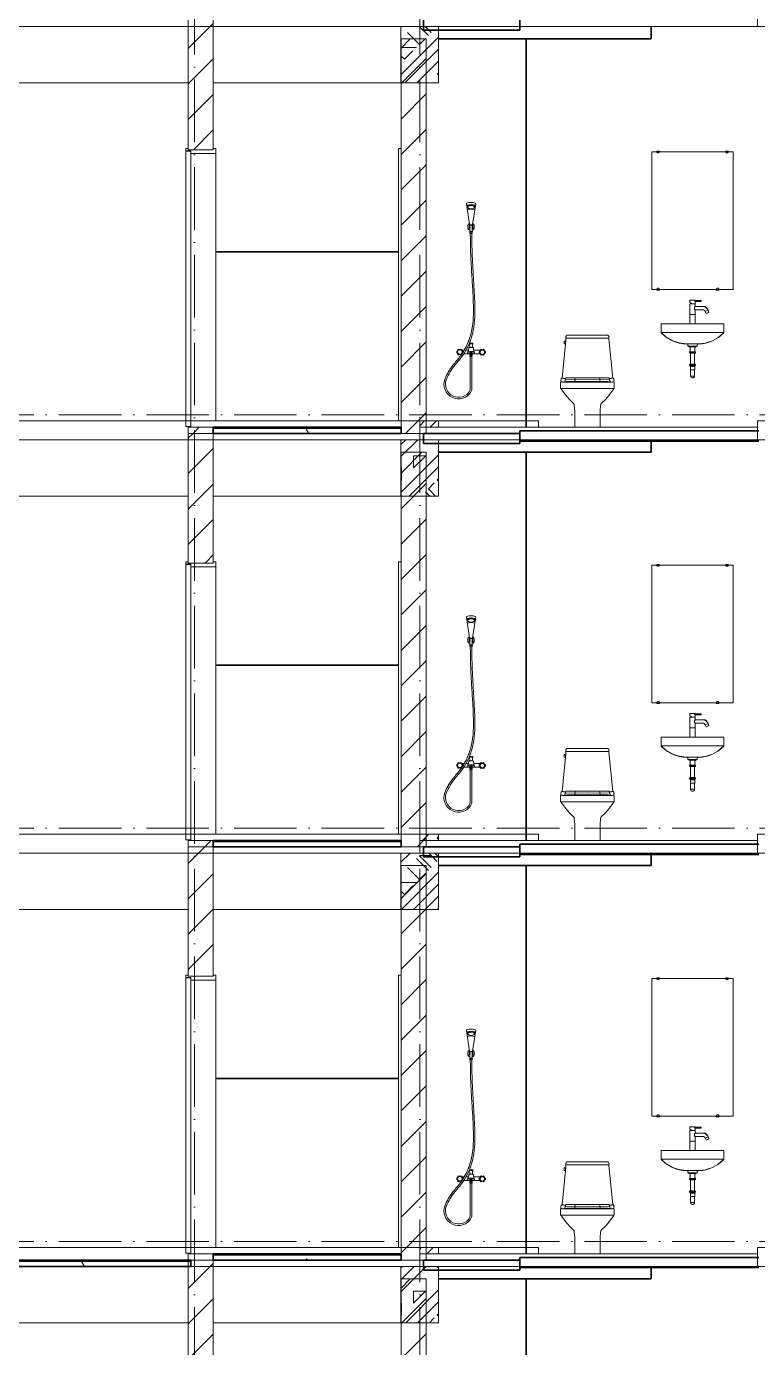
# Model space of a CAD drawing. Header units: millimetres. Extents: x -4940 to 55609, y -15283 to 93540.
# Drawn here: x 29806 to 35650, y 57352 to 67900 of the extents above; entities that cross this region are included whole.
import ezdxf

# ---------------------------------------------------------------- set-up
doc = ezdxf.new("R2010")
doc.units = ezdxf.units.MM
doc.linetypes.add('Grid Line', pattern=[14, 10, -2, 0, -2])
for name, color, linetype, lineweight in [('A-DOOR', 31, 'Continuous', 5), ('A-FLOR-MCUT', 3, 'Continuous', 9), ('CUA', 31, 'Continuous', 9), ('HATCH-TUONG', 152, 'Continuous', 9), ('NET CAT', 3, 'Continuous', 5), ('NET CATConcrete', 3, 'Continuous', 5), ('NET-CAT', 3, 'Continuous', 9), ('NET-THAY', 2, 'Continuous', 15), ('THIET-BI', 44, 'Continuous', 5), ('TRUC', 225, 'Continuous', 5)]:
    doc.layers.add(name, color=color, linetype=linetype, lineweight=lineweight)
pattern_1 = [(45, (21278.48, 39800), (-141.4214, 141.4214), [])]
pattern_2 = [(0, (21278.48, 39800), (1625.6, 406.4), [67.056, -1152.144, 67.056, -1152.144, -6502.4]), (0, (21278.48, 39800), (1625.6, 406.4), [-2438.4, 67.056, -2371.344, 67.056, -1152.144, -2844.8]), (0, (21278.48, 39800), (1625.6, 406.4), [-6096, 67.056, -745.744, 67.056, -1964.944]), (120, (21888.08, 40003.2), (-1164.753, 1204.611), [67.056, -1152.144, 67.056, -7654.544]), (120, (21888.08, 40003.2), (-1164.753, 1204.611), [-1286.256, -1152.144, 67.056, -2371.344, -4064]), (120, (21888.08, 40003.2), (-1164.753, 1204.611), [-4876.8, 67.056, -1152.144, 67.056, -2777.744]), (120, (21888.08, 40003.2), (-1164.753, 1204.611), [-6163.056, -745.744, 67.056, -1964.944]), (240, (22091.28, 40816), (-460.847, -1611.011), [67.056, -1152.144, 67.056, -7654.544]), (240, (22091.28, 40816), (-460.847, -1611.011), [-1286.256, -1152.144, 67.056, -2371.344, -4064]), (240, (22091.28, 40816), (-460.847, -1611.011), [-4876.8, 67.056, -1152.144, 67.056, -2777.744]), (240, (22091.28, 40816), (-460.847, -1611.011), [-6163.056, -745.744, 67.056, -1964.944])]
pattern_3 = [(45, (21373.7, 39800), (-476.246, 476.246), []), (45, (21469, 39800), (-476.246, 476.246), []), (45, (21278.5, 39800), (-476.246, 476.246), []), (45, (21754.7, 39800), (-476.246, 476.246), []), (45, (21850, 39800), (-476.246, 476.246), []), (0, (21659.5, 39895.25), (0, 952.5), [95.25, -857.25]), (0, (21754.7, 39990.5), (0, 952.5), [95.25, -857.25]), (45, (21659.5, 39895.25), (0, 952.491), [134.684, -1212.342]), (45, (21754.7, 39895.25), (0, 952.491), [134.684, -1212.342]), (0, (21659.5, 39895.25), (0, 952.5), [95.25, -857.25]), (90, (21183.2, 39895.25), (-952.5, 6e-14), [95.25, -857.25]), (90, (21278.5, 39895.25), (-952.5, 6e-14), [190.5, -762]), (45, (21183.2, 39990.5), (0, 952.491), [134.684, -1212.342]), (90, (22040.5, 40181), (-952.5, 6e-14), [95.25, -857.25]), (0, (21945.2, 40181), (0, 952.5), [95.25, -857.25]), (45, (21945.2, 40181), (0, 952.491), [134.684, -1212.342]), (0, (22135.7, 39895.25), (0, 952.5), [95.25, -857.25]), (0, (22135.7, 40371.5), (0, 952.5), [95.25, -857.25]), (90, (22326.2, 40466.75), (-952.5, 6e-14), [95.25, -857.25]), (45, (22135.7, 40371.5), (0, 952.491), [269.367, -1077.66]), (45, (22231, 40371.5), (0, 952.491), [134.684, -1212.342]), (45, (22421.5, 40562), (0, 952.491), [134.684, -1212.342]), (0, (22421.5, 40657.25), (0, 952.5), [95.25, -857.25]), (90, (22421.5, 40562), (-952.5, 6e-14), [95.25, -857.25]), (0, (21754.7, 40562), (0, 952.5), [95.25, -857.25]), (0, (21945.2, 40657.25), (0, 952.5), [95.25, -857.25]), (90, (21850, 40562), (-952.5, 6e-14), [95.25, -857.25]), (90, (21945.2, 40562), (-952.5, 6e-14), [95.25, -857.25]), (45, (21754.7, 40562), (0, 952.491), [134.684, -1212.342]), (45, (21945.2, 40562), (0, 952.491), [134.684, -1212.342]), (135, (21397.46, 40014.8), (-952.491, 6e-14), [134.684, -1212.342]), (135, (21516.6, 40133.4), (-952.491, 6e-14), [134.683, -1212.342]), (135, (21588.04, 40204.8), (-952.491, 6e-14), [134.683, -1212.342]), (135, (21611.85, 40228.6), (-952.491, 6e-14), [134.683, -1212.342]), (135, (21659.5, 40276.25), (-952.491, 6e-14), [134.683, -1212.342]), (135, (21683.3, 40300.06), (-952.491, 6e-14), [134.683, -1212.342]), (135, (21754.7, 40371.5), (-952.491, 6e-14), [134.683, -1212.342]), (135, (21802.35, 40419.1), (-952.491, 6e-14), [134.683, -1212.342]), (45, (21397.46, 40014.8), (0, 952.491), [95.25, -1251.775]), (45, (21516.6, 40133.4), (0, 952.491), [67.36, -1279.665]), (45, (21683.3, 40300.06), (0, 952.491), [67.36, -1279.665]), (45, (21588.04, 40395.3), (0, 952.491), [67.36, -1279.665]), (45, (21754.7, 40371.5), (0, 952.491), [67.36, -1279.665]), (45, (21659.5, 40466.75), (0, 952.491), [67.36, -1279.665]), (0, (21302.7, 40109.5), (0, 952.5), [190.043, -762.457]), (0, (21516.6, 40323.9), (0, 952.5), [95.25, -857.25])]

# ---------------------------------------------------------------- blocks, each defined once
blk = doc.blocks.new('ALC1807-ASCENT PLAZA-TANG DIEN HINH-TANG 5_rvt-11-MẶT CẮT A-A')
at = {"layer": 'HATCH-TUONG'}
h = blk.add_hatch(dxfattribs=at)
h.set_pattern_fill('FP_10', color=130, style=0, pattern_type=2)
h.set_pattern_definition(pattern_1)
h.paths.add_polyline_path([(31300, 54750), (31300, 54800), (31100, 54800), (31100, 54750)], flags=0)
h.paths.add_polyline_path([(31300, 57016), (31300, 58050), (31100, 58050), (31100, 57016)], flags=0)
h = blk.add_hatch(dxfattribs=at)
h.set_pattern_fill('FP_10', color=130, style=0, pattern_type=2)
h.set_pattern_definition(pattern_1)
h.paths.add_polyline_path([(33000, 54750), (33000, 57900), (32800, 57900), (32800, 54750)], flags=0)
at = {"layer": 'NET-CAT', "color": 130}
for p, q in [((31100, 58050), (31100, 57016)), ((31300, 58050), (31100, 58050)), ((31300, 57016), (31300, 58050)), ((33000, 57900), (32800, 57900)), ((32800, 57900), (32800, 54750)), ((33000, 54750), (33000, 57900))]:
    blk.add_line(p, q, dxfattribs=at)
at = {"layer": 'NET-THAY', "color": 50, "lineweight": 35}
for p, q in [((34800, 57990), (34800, 57900)), ((33700, 57900), (33100, 57900)), ((33700, 57900), (33800, 57900)), ((33800, 57900), (33800, 54800)), ((34800, 57900), (33800, 57900))]:
    blk.add_line(p, q, dxfattribs=at)
blk = doc.blocks.new('X-SEN - X-SEN-5806-MẶT CẮT A-A')
at = {"layer": 'THIET-BI', "color": 130, "lineweight": 9}
for p, q in [((33348, 23419), (33323, 23584)), ((33371, 23419), (33397, 23584)), ((33347, 23415), (33338, 23422)), ((33348, 23415), (33348, 23419)), ((33371, 23415), (33371, 23419)), ((33373, 23415), (33381, 23422)), ((33338, 23378), (33347, 23397)), ((33351, 23415), (33347, 23415)), ((33347, 23397), (33351, 23397)), ((33350, 23363), (33350, 23393)), ((33370, 23363), (33350, 23363)), ((33370, 23358), (33350, 23358)), ((33351, 23397), (33351, 23415)), ((33351, 23358), (33351, 23351)), ((33366, 23358), (33354, 23358)), ((33354, 23348), (33366, 23348)), ((33368, 23415), (33373, 23415)), ((33368, 23397), (33368, 23415)), ((33370, 23397), (33368, 23397)), ((33373, 23397), (33368, 23397)), ((33369, 23351), (33369, 23358)), ((33370, 23392), (33370, 23363)), ((33381, 23378), (33373, 23397)), ((33369, 22471), (33352, 22471)), ((33306, 22415), (33286, 22415)), ((33286, 22385), (33287, 22385)), ((33302, 22385), (33434, 22385)), ((33330, 22415), (33320, 22415)), ((33337, 22400), (33341, 22432)), ((33346, 22436), (33374, 22436)), ((33347, 22465), (33350, 22437)), ((33373, 22465), (33347, 22465)), ((33350, 22437), (33370, 22437)), ((33350, 22393), (33350, 22399)), ((33350, 22380), (33350, 22385)), ((33370, 22380), (33350, 22380)), ((33351, 22378), (33351, 22380)), ((33369, 22378), (33351, 22378)), ((33351, 22371), (33351, 22367)), ((33352, 22373), (33352, 22378)), ((33366, 22374), (33354, 22374)), ((33354, 22114), (33354, 22364)), ((33354, 22364), (33366, 22364)), ((33366, 22114), (33366, 22364)), ((33367, 22373), (33367, 22378)), ((33369, 22380), (33369, 22378)), ((33369, 22367), (33369, 22371)), ((33370, 22437), (33373, 22465)), ((33370, 22399), (33370, 22393)), ((33370, 22385), (33370, 22380)), ((33383, 22400), (33379, 22432)), ((33390, 22415), (33435, 22415))]:
    blk.add_line(p, q, dxfattribs=at)
for centre in [(33270, 22400), (33450, 22399)]:
    blk.add_circle(centre, 17.5, dxfattribs=at)
for centre, radius, start, end in [((33328, 23585), 5, 108.7976, 188.8168), ((33330, 23568), 5, 107.228, 188.8168), ((33360, 23490), 105, 71.2024, 108.7976), ((33360, 23473), 105, 72.772, 107.228), ((33360, 23435), 105, 73.5834, 106.4166), ((33389, 23568), 5, 351.1832, 72.772), ((33392, 23585), 5, 351.1832, 71.2024), ((33414, 23400), 79.5, 166.0233, 193.9767), ((33341, 23418), 5, 90, 166.0233), ((33360, 23312), 112, 96.2592, 99.4635), ((33360, 23441), 24.6, 242.0733, 297.9267), ((33360, 23312), 112, 80.5365, 83.7408), ((33378, 23418), 5, 13.9767, 90), ((33306, 23400), 79.5, 346.0233, 13.9767), ((33341, 23382), 5, 193.9767, 270), ((33360, 23462), 87, 257.7383, 263.6304), ((33372, 23406), 26.9, 160.7055, 199.2945), ((33353, 23361), 3.83, 148.0246, 211.9754), ((33400, 23384), 50.3, 164.5928, 189.39), ((33350, 23362), 1, 90, 148.0246), ((33347, 23361), 3.83, 319.2845, 40.7155), ((33350, 23359), 1, 211.9754, 270), ((33360, 23437), 24.6, 249.6997, 290.3003), ((33354, 23351), 3, 180, 270), ((33358, 23361), 3.83, 139.2845, 220.7155), ((33363, 23361), 3.83, 319.2845, 40.7155), ((33366, 23351), 3, 270, 0), ((33320, 23384), 50.3, 350.61, 15.4072), ((33372, 23361), 3.83, 139.2845, 220.7155), ((33360, 23462), 87, 276.3696, 282.2617), ((33367, 23361), 3.83, 328.0246, 31.9754), ((33370, 23362), 1, 31.9754, 90), ((33370, 23359), 1, 270, 328.0246), ((33348, 23406), 26.9, 340.7055, 19.2945), ((33378, 23382), 5, 270, 346.0233), ((33352, 22466), 5, 90, 189.6096), ((33369, 22466), 5, 350.3904, 90), ((33240, 22417), 14.3, 290.1929, 9.8071), ((33270, 22400), 25, 171.5328, 188.4672), ((33240, 22383), 14.3, 350.1929, 69.8071), ((33270, 22400), 25, 111.5328, 128.4672), ((33270, 22400), 25, 231.5328, 248.4672), ((33270, 22434), 14.3, 230.1929, 309.8071), ((33270, 22366), 14.3, 50.1929, 129.8071), ((33270, 22400), 25, 51.5328, 68.4672), ((33270, 22400), 25, 291.5328, 308.4672), ((33300, 22417), 14.3, 170.1929, 249.8071), ((33300, 22383), 14.3, 110.1929, 189.8071), ((33270, 22400), 25, 351.5328, 8.4672), ((33330, 22425), 10, 270, 353.5952), ((33537, 22362), 207, 162.721, 173.5963), ((33359, 22384), 26.7, 144.2598, 178.1102), ((33360, 22351), 54.2, 65.3342, 114.6658), ((33346, 22431), 5, 90, 172.7671), ((33354, 22371), 3, 90, 180), ((33354, 22367), 3, 180, 270), ((33366, 22371), 3, 0, 90), ((33366, 22367), 3, 270, 0), ((33374, 22431), 5, 7.2329, 90), ((33390, 22425), 10, 186.4048, 270), ((33183, 22362), 207, 6.4037, 17.279), ((33361, 22384), 27.1, 3.302, 36.8899), ((33420, 22416), 14.3, 290.1929, 9.8071), ((33450, 22399), 25, 171.5328, 188.4672), ((33420, 22382), 14.3, 350.1929, 69.8071), ((33450, 22399), 25, 111.5328, 128.4672), ((33450, 22399), 25, 231.5328, 248.4672), ((33450, 22433), 14.3, 230.1929, 309.8071), ((33450, 22365), 14.3, 50.1929, 129.8071), ((33450, 22399), 25, 51.5328, 68.4672), ((33450, 22399), 25, 291.5328, 308.4672), ((33480, 22416), 14.3, 170.1929, 249.8071), ((33480, 22382), 14.3, 110.1929, 189.8071), ((33450, 22399), 25, 351.5328, 8.4672), ((33260, 22144), 117, 150.1577, 318.9711), ((33260, 22144), 105, 150.1577, 318.9711), ((33295, 22114), 59, 318.6054, 359.9879), ((33295, 22114), 71, 318.6668, 359.9899)]:
    blk.add_arc(centre, radius, start, end, dxfattribs=at)
for centre, major_axis, ratio in [((33360, 23559), (30.2, 0), 0.492288), ((33360, 23557), (26.8, 0.5), 0.480422), ((33360, 22393), (10, 0), 0.102577)]:
    blk.add_ellipse(centre, major_axis=major_axis, ratio=ratio, dxfattribs=at)
blk.add_ellipse((33360, 22399), major_axis=(10, 0), ratio=0.102577, start_param=0, end_param=3.141593, dxfattribs=at)
for points, knots in [([(33354, 23348), (33354, 23329), (33354, 23310), (33355, 23272), (33355, 23253), (33356, 23220), (33356, 23206), (33357, 23181), (33357, 23169), (33358, 23146), (33359, 23135), (33361, 23101), (33362, 23078), (33366, 23010), (33369, 22964), (33373, 22902), (33374, 22885), (33376, 22854), (33376, 22840), (33377, 22813), (33378, 22801), (33378, 22776), (33379, 22764), (33379, 22727), (33379, 22702), (33377, 22663), (33376, 22648), (33373, 22622), (33372, 22610), (33368, 22589), (33366, 22579), (33362, 22559), (33360, 22549), (33352, 22520), (33346, 22501), (33334, 22472), (33331, 22463), (33318, 22436), (33309, 22419), (33293, 22394), (33288, 22386), (33276, 22370), (33270, 22362), (33257, 22346), (33251, 22338), (33234, 22318), (33224, 22306), (33211, 22290), (33208, 22285), (33202, 22277), (33199, 22273), (33195, 22267), (33193, 22264), (33188, 22257), (33185, 22252), (33179, 22242), (33177, 22237), (33168, 22222), (33163, 22212), (33158, 22202)], [10.763393, 10.763393, 10.763393, 10.763393, 67.877121, 67.877121, 124.65304, 124.65304, 166.69513, 166.69513, 200.930722, 200.930722, 235.166314, 235.166314, 303.637498, 303.637498, 440.579865, 440.579865, 490.560181, 490.560181, 533.538778, 533.538778, 570.662893, 570.662893, 607.787008, 607.787008, 682.035238, 682.035238, 727.0732, 727.0732, 763.128626, 763.128626, 793.90814, 793.90814, 824.687653, 824.687653, 886.24668, 886.24668, 916.453467, 916.453467, 976.867041, 976.867041, 1006.423841, 1006.423841, 1037.610174, 1037.610174, 1068.796507, 1068.796507, 1114.385518, 1114.385518, 1131.259849, 1131.259849, 1144.761911, 1144.761911, 1153.292739, 1153.292739, 1170.354396, 1170.354396, 1187.416052, 1187.416052, 1220.589637, 1220.589637, 1220.589637, 1220.589637]), ([(33366, 23348), (33366, 23292), (33368, 23106), (33393, 22848), (33391, 22570), (33315, 22383), (33212, 22280), (33179, 22217), (33169, 22197)], [10.839785, 10.839785, 10.839785, 10.839785, 179.867982, 569.802437, 788.393473, 1006.975964, 1153.38591, 1220.589637, 1220.589637, 1220.589637, 1220.589637])]:
    blk.add_open_spline(points, degree=3, knots=knots, dxfattribs=at)
blk = doc.blocks.new('X-XI - X-XI-5804-MẶT CẮT A-A')
at = {"layer": 'THIET-BI', "color": 130, "lineweight": 9}
for p, q in [((34104, 22485), (34104, 22470)), ((34104, 22485), (34104, 22470)), ((34116, 22488), (34107, 22488)), ((34116, 22488), (34107, 22488)), ((34117, 22505), (34114, 22467)), ((34114, 22467), (34116, 22488)), ((34117, 22505), (34116, 22488)), ((34118, 22525), (34117, 22522)), ((34118, 22525), (34117, 22522)), ((34117, 22522), (34117, 22518)), ((34117, 22522), (34117, 22518)), ((34117, 22518), (34118, 22514)), ((34117, 22518), (34118, 22514)), ((34118, 22508), (34117, 22505)), ((34118, 22508), (34117, 22505)), ((34120, 22528), (34118, 22525)), ((34120, 22528), (34118, 22525)), ((34118, 22514), (34120, 22512)), ((34118, 22514), (34120, 22512)), ((34120, 22512), (34118, 22508)), ((34120, 22512), (34118, 22508)), ((34122, 22531), (34120, 22528)), ((34122, 22531), (34120, 22528)), ((34120, 22512), (34290, 22512)), ((34124, 22534), (34122, 22531)), ((34124, 22534), (34122, 22531)), ((34127, 22535), (34124, 22534)), ((34127, 22535), (34124, 22534)), ((34453, 22535), (34127, 22535)), ((34453, 22535), (34127, 22535)), ((34290, 22512), (34460, 22512)), ((34456, 22533), (34453, 22535)), ((34456, 22533), (34453, 22535)), ((34459, 22531), (34456, 22533)), ((34459, 22531), (34456, 22533)), ((34461, 22528), (34459, 22531)), ((34461, 22528), (34459, 22531)), ((34460, 22512), (34461, 22514)), ((34460, 22512), (34461, 22514)), ((34461, 22510), (34460, 22512)), ((34461, 22510), (34460, 22512)), ((34462, 22525), (34461, 22528)), ((34462, 22525), (34461, 22528)), ((34461, 22514), (34462, 22517)), ((34461, 22514), (34462, 22517)), ((34462, 22508), (34461, 22510)), ((34462, 22508), (34461, 22510)), ((34463, 22521), (34462, 22525)), ((34463, 22521), (34462, 22525)), ((34462, 22517), (34463, 22521)), ((34462, 22517), (34463, 22521)), ((34462, 22507), (34462, 22508)), ((34462, 22507), (34462, 22508)), ((34462, 22505), (34462, 22507)), ((34462, 22505), (34462, 22507)), ((34492, 22193), (34462, 22505)), ((34492, 22193), (34462, 22505)), ((34114, 22467), (34088, 22193)), ((34114, 22467), (34088, 22193)), ((34107, 22467), (34114, 22467)), ((34107, 22467), (34114, 22467)), ((34080, 22162), (34076, 22156)), ((34080, 22162), (34076, 22156)), ((34076, 22156), (34076, 22113)), ((34076, 22156), (34076, 22113)), ((34079, 22183), (34077, 22178)), ((34079, 22183), (34077, 22178)), ((34077, 22178), (34077, 22175)), ((34077, 22178), (34077, 22175)), ((34077, 22175), (34077, 22172)), ((34077, 22175), (34077, 22172)), ((34077, 22172), (34078, 22169)), ((34077, 22172), (34078, 22169)), ((34078, 22169), (34080, 22162)), ((34078, 22169), (34080, 22162)), ((34080, 22186), (34079, 22183)), ((34080, 22186), (34079, 22183)), ((34082, 22189), (34080, 22186)), ((34082, 22189), (34080, 22186)), ((34086, 22191), (34082, 22189)), ((34086, 22191), (34082, 22189)), ((34088, 22193), (34086, 22191)), ((34088, 22193), (34086, 22191)), ((34290, 22161), (34090, 22161)), ((34116, 22190), (34097, 22190)), ((34111, 22163), (34126, 22164)), ((34290, 22181), (34117, 22179)), ((34290, 22195), (34121, 22195)), ((34126, 22164), (34146, 22164)), ((34127, 22161), (34126, 22163)), ((34290, 22165), (34146, 22164)), ((34147, 22164), (34147, 22161)), ((34188, 22167), (34191, 22180)), ((34191, 22165), (34188, 22167)), ((34190, 22185), (34194, 22195)), ((34191, 22180), (34190, 22185)), ((34459, 22195), (34290, 22195)), ((34463, 22179), (34290, 22181)), ((34434, 22164), (34290, 22165)), ((34490, 22161), (34290, 22161)), ((34390, 22185), (34386, 22195)), ((34389, 22180), (34390, 22185)), ((34392, 22167), (34389, 22180)), ((34389, 22165), (34392, 22167)), ((34454, 22164), (34433, 22164)), ((34433, 22164), (34433, 22161)), ((34453, 22161), (34454, 22163)), ((34468, 22163), (34454, 22164)), ((34464, 22190), (34483, 22190)), ((34495, 22191), (34492, 22193)), ((34495, 22191), (34492, 22193)), ((34498, 22188), (34495, 22191)), ((34498, 22188), (34495, 22191)), ((34500, 22186), (34498, 22188)), ((34500, 22186), (34498, 22188)), ((34501, 22183), (34500, 22186)), ((34501, 22183), (34500, 22186)), ((34500, 22162), (34502, 22169)), ((34500, 22162), (34502, 22169)), ((34504, 22156), (34500, 22162)), ((34504, 22156), (34500, 22162)), ((34502, 22179), (34501, 22183)), ((34502, 22179), (34501, 22183)), ((34503, 22175), (34502, 22179)), ((34503, 22175), (34502, 22179)), ((34502, 22169), (34503, 22172)), ((34502, 22169), (34503, 22172)), ((34503, 22172), (34503, 22175)), ((34503, 22172), (34503, 22175)), ((34504, 22113), (34504, 22156)), ((34504, 22113), (34504, 22156)), ((34076, 22113), (34080, 22106)), ((34076, 22113), (34080, 22106)), ((34080, 22106), (34084, 22099)), ((34080, 22106), (34084, 22099)), ((34084, 22099), (34106, 22070)), ((34084, 22099), (34106, 22070)), ((34290, 22108), (34087, 22108)), ((34106, 22070), (34128, 22042)), ((34106, 22070), (34128, 22042)), ((34493, 22108), (34290, 22108)), ((34452, 22042), (34475, 22071)), ((34452, 22042), (34475, 22071)), ((34475, 22071), (34495, 22099)), ((34475, 22071), (34495, 22099)), ((34495, 22099), (34504, 22113)), ((34495, 22099), (34504, 22113)), ((34128, 22042), (34152, 22016)), ((34128, 22042), (34152, 22016)), ((34152, 22016), (34177, 21991)), ((34152, 22016), (34177, 21991)), ((34177, 21991), (34183, 21983)), ((34177, 21991), (34183, 21983)), ((34183, 21983), (34185, 21974)), ((34183, 21983), (34185, 21974)), ((34185, 21974), (34188, 21930)), ((34185, 21974), (34188, 21930)), ((34392, 21931), (34395, 21974)), ((34392, 21931), (34395, 21974)), ((34395, 21978), (34397, 21983)), ((34395, 21978), (34397, 21983)), ((34395, 21974), (34395, 21978)), ((34395, 21974), (34395, 21978)), ((34397, 21983), (34399, 21987)), ((34397, 21983), (34399, 21987)), ((34399, 21987), (34403, 21991)), ((34399, 21987), (34403, 21991)), ((34403, 21991), (34428, 22017)), ((34403, 21991), (34428, 22017)), ((34428, 22017), (34452, 22042)), ((34428, 22017), (34452, 22042)), ((34188, 21930), (34189, 21887)), ((34188, 21930), (34189, 21887)), ((34189, 21843), (34188, 21800)), ((34189, 21843), (34188, 21800)), ((34189, 21887), (34189, 21843)), ((34189, 21887), (34189, 21843)), ((34391, 21887), (34392, 21931)), ((34391, 21887), (34392, 21931)), ((34391, 21843), (34391, 21887)), ((34391, 21843), (34391, 21887)), ((34392, 21800), (34391, 21843)), ((34392, 21800), (34391, 21843))]:
    blk.add_line(p, q, dxfattribs=at)
for centre, radius, start, end in [((34107, 22485), 3.03, 90, 180), ((34107, 22485), 3.03, 90, 180), ((34107, 22470), 3.03, 180, 270), ((34107, 22470), 3.03, 180, 270), ((34090, 22188), 26.6, 247.7136, 270), ((34097, 22208), 17.6, 239.7345, 270), ((34125, 22166), 17, 144.245, 177.8761), ((34112, 22167), 3.33, 177.8761, 267.5906), ((34119, 22171), 9.33, 107.3847, 144.245), ((33987, 22224), 133, 342.3805, 345.7034), ((34118, 22183), 3.51, 162.3805, 244.9136), ((34121, 22190), 4.93, 90, 165.7034), ((34459, 22190), 4.93, 14.2966, 90), ((34593, 22224), 133, 194.2966, 197.6195), ((34462, 22183), 3.51, 295.0864, 17.6195), ((34461, 22171), 9.33, 35.755, 72.6153), ((34455, 22166), 17, 2.1239, 35.755), ((34468, 22167), 3.33, 272.4094, 2.1239), ((34483, 22208), 17.6, 270, 300.2193), ((34490, 22188), 26.6, 270, 292.2864), ((34087, 22096), 12.7, 90, 123.1622), ((34493, 22096), 12.7, 56.7458, 90)]:
    blk.add_arc(centre, radius, start, end, dxfattribs=at)
blk = doc.blocks.new('X-LA - X-LA-156710-MẶT CẮT A-A')
at = {"layer": 'THIET-BI', "color": 130, "lineweight": 9}
for p, q in [((35455, 24000), (34805, 24000)), ((34805, 24000), (34805, 22900)), ((34805, 24000), (34845, 24000)), ((34805, 22900), (34805, 24000)), ((34845, 24005), (34865, 24005)), ((34845, 24000), (34845, 24005)), ((34845, 24000), (34845, 23997)), ((34845, 23997), (34847, 23994)), ((34847, 23994), (34850, 23991)), ((34850, 23991), (34855, 23990)), ((34855, 23990), (34859, 23991)), ((34859, 23991), (34862, 23993)), ((34862, 23993), (34864, 23996)), ((34864, 23996), (34865, 24000)), ((34865, 24005), (34865, 24000)), ((34865, 24000), (35395, 24000)), ((35395, 24005), (35415, 24005)), ((35395, 24000), (35395, 24005)), ((35395, 24000), (35396, 23997)), ((35396, 23997), (35398, 23993)), ((35398, 23993), (35400, 23991)), ((35400, 23991), (35405, 23990)), ((35405, 23990), (35409, 23991)), ((35409, 23991), (35412, 23993)), ((35412, 23993), (35414, 23996)), ((35414, 23996), (35415, 24000)), ((35415, 24005), (35415, 24000)), ((35415, 24000), (35455, 24000)), ((35455, 22900), (35455, 24000)), ((35455, 24000), (35455, 22900)), ((34805, 22900), (35455, 22900)), ((34845, 22900), (34805, 22900)), ((34847, 22906), (34845, 22903)), ((34845, 22903), (34845, 22900)), ((34845, 22900), (34845, 22895)), ((34845, 22895), (34865, 22895)), ((34850, 22909), (34847, 22906)), ((34855, 22910), (34850, 22909)), ((34859, 22909), (34855, 22910)), ((34862, 22907), (34859, 22909)), ((34864, 22904), (34862, 22907)), ((34865, 22900), (34864, 22904)), ((34865, 22895), (34865, 22900)), ((35320, 22900), (34865, 22900)), ((35321, 22903), (35320, 22900)), ((35320, 22900), (35320, 22895)), ((35320, 22895), (35340, 22895)), ((35323, 22907), (35321, 22903)), ((35325, 22909), (35323, 22907)), ((35330, 22910), (35325, 22909)), ((35334, 22909), (35330, 22910)), ((35337, 22907), (35334, 22909)), ((35339, 22904), (35337, 22907)), ((35340, 22900), (35339, 22904)), ((35340, 22895), (35340, 22900)), ((35455, 22900), (35340, 22900)), ((35109, 22814), (35110, 22815)), ((35109, 22814), (35109, 22796)), ((35109, 22796), (35109, 22814)), ((35109, 22796), (35130, 22786)), ((35115, 22794), (35109, 22796)), ((35109, 22784), (35109, 22625)), ((35130, 22784), (35109, 22784)), ((35109, 22784), (35111, 22784)), ((35109, 22625), (35109, 22784)), ((35110, 22815), (35150, 22815)), ((35110, 22815), (35150, 22815)), ((35112, 22785), (35115, 22794)), ((35130, 22786), (35151, 22786)), ((35150, 22784), (35130, 22784)), ((35148, 22786), (35148, 22785)), ((35148, 22786), (35148, 22785)), ((35151, 22786), (35148, 22786)), ((35149, 22784), (35150, 22784)), ((35150, 22815), (35151, 22814)), ((35151, 22813), (35151, 22814)), ((35151, 22814), (35151, 22813)), ((35198, 22813), (35151, 22813)), ((35151, 22813), (35198, 22813)), ((35151, 22803), (35198, 22803)), ((35151, 22786), (35151, 22803)), ((35151, 22803), (35151, 22786)), ((35198, 22803), (35151, 22803)), ((35151, 22784), (35151, 22763)), ((35151, 22784), (35151, 22763)), ((35198, 22813), (35199, 22812)), ((35199, 22804), (35198, 22803)), ((35199, 22812), (35199, 22804)), ((35199, 22812), (35199, 22804)), ((35151, 22699), (35109, 22699)), ((35151, 22763), (35213, 22763)), ((35151, 22763), (35213, 22763)), ((35151, 22738), (35151, 22625)), ((35213, 22738), (35151, 22738)), ((35151, 22738), (35151, 22625)), ((35213, 22738), (35151, 22738)), ((35213, 22763), (35230, 22763)), ((35220, 22738), (35213, 22738)), ((35226, 22735), (35220, 22738)), ((35231, 22724), (35226, 22735)), ((35229, 22728), (35231, 22724)), ((35230, 22763), (35245, 22754)), ((35254, 22734), (35231, 22724)), ((35231, 22724), (35239, 22708)), ((35239, 22708), (35231, 22724)), ((35240, 22708), (35239, 22708)), ((35261, 22717), (35240, 22708)), ((35240, 22708), (35250, 22712)), ((35245, 22754), (35254, 22734)), ((35250, 22712), (35261, 22717)), ((35252, 22739), (35254, 22734)), ((35253, 22734), (35254, 22734)), ((35254, 22734), (35261, 22719)), ((35254, 22734), (35261, 22719)), ((35261, 22719), (35261, 22717)), ((34880, 22625), (34880, 22555)), ((35380, 22625), (34880, 22625)), ((34880, 22625), (35109, 22625)), ((34880, 22555), (34880, 22625)), ((35151, 22625), (35380, 22625)), ((35380, 22555), (35380, 22625)), ((35380, 22625), (35380, 22555)), ((34880, 22555), (35380, 22555)), ((34919, 22520), (34880, 22555)), ((34971, 22490), (34919, 22520)), ((35022, 22473), (34971, 22490)), ((35080, 22465), (35022, 22473)), ((35231, 22471), (35180, 22465)), ((35289, 22490), (35231, 22471)), ((35333, 22515), (35289, 22490)), ((35380, 22555), (35333, 22515)), ((35080, 22465), (35180, 22465)), ((35091, 22465), (35080, 22465)), ((35091, 22465), (35092, 22453)), ((35092, 22453), (35091, 22465)), ((35092, 22450), (35092, 22453)), ((35095, 22448), (35092, 22450)), ((35098, 22448), (35095, 22448)), ((35098, 22448), (35162, 22448)), ((35105, 22448), (35098, 22448)), ((35105, 22448), (35100, 22446)), ((35100, 22446), (35105, 22448)), ((35160, 22446), (35100, 22446)), ((35100, 22446), (35100, 22443)), ((35100, 22443), (35100, 22446)), ((35100, 22443), (35160, 22443)), ((35102, 22443), (35100, 22443)), ((35102, 22443), (35158, 22443)), ((35102, 22442), (35102, 22443)), ((35102, 22442), (35102, 22443)), ((35103, 22441), (35107, 22441)), ((35107, 22441), (35103, 22441)), ((35154, 22448), (35105, 22448)), ((35106, 22398), (35108, 22399)), ((35106, 22395), (35106, 22398)), ((35107, 22393), (35106, 22395)), ((35109, 22441), (35107, 22441)), ((35108, 22392), (35107, 22393)), ((35108, 22403), (35108, 22399)), ((35130, 22403), (35108, 22403)), ((35108, 22403), (35109, 22403)), ((35108, 22399), (35108, 22403)), ((35108, 22399), (35152, 22399)), ((35110, 22391), (35108, 22392)), ((35111, 22439), (35109, 22441)), ((35111, 22406), (35109, 22404)), ((35109, 22404), (35111, 22406)), ((35109, 22404), (35109, 22403)), ((35109, 22403), (35109, 22404)), ((35111, 22390), (35110, 22391)), ((35111, 22437), (35111, 22439)), ((35111, 22437), (35111, 22406)), ((35111, 22406), (35111, 22437)), ((35130, 22390), (35111, 22390)), ((35114, 22390), (35111, 22390)), ((35114, 22303), (35114, 22390)), ((35114, 22303), (35114, 22390)), ((35152, 22403), (35130, 22403)), ((35148, 22390), (35130, 22390)), ((35146, 22303), (35146, 22390)), ((35146, 22390), (35146, 22303)), ((35148, 22390), (35146, 22390)), ((35150, 22391), (35148, 22390)), ((35150, 22441), (35149, 22439)), ((35149, 22439), (35149, 22437)), ((35149, 22433), (35149, 22437)), ((35149, 22437), (35149, 22406)), ((35149, 22406), (35149, 22433)), ((35151, 22404), (35149, 22406)), ((35149, 22406), (35151, 22404)), ((35153, 22441), (35150, 22441)), ((35151, 22392), (35150, 22391)), ((35151, 22403), (35151, 22404)), ((35151, 22404), (35151, 22403)), ((35151, 22403), (35152, 22403)), ((35153, 22393), (35151, 22392)), ((35152, 22399), (35152, 22403)), ((35152, 22403), (35152, 22399)), ((35152, 22399), (35154, 22398)), ((35157, 22441), (35153, 22441)), ((35157, 22441), (35153, 22441)), ((35154, 22395), (35153, 22393)), ((35160, 22446), (35154, 22448)), ((35154, 22448), (35160, 22446)), ((35162, 22448), (35154, 22448)), ((35154, 22398), (35154, 22395)), ((35158, 22442), (35157, 22441)), ((35158, 22443), (35158, 22442)), ((35158, 22443), (35158, 22442)), ((35160, 22443), (35158, 22443)), ((35160, 22443), (35160, 22446)), ((35160, 22446), (35160, 22443)), ((35165, 22448), (35162, 22448)), ((35168, 22450), (35165, 22448)), ((35169, 22465), (35168, 22453)), ((35169, 22465), (35168, 22453)), ((35168, 22453), (35168, 22450)), ((35180, 22465), (35169, 22465)), ((35106, 22298), (35107, 22300)), ((35106, 22295), (35106, 22298)), ((35108, 22293), (35106, 22295)), ((35107, 22300), (35108, 22301)), ((35108, 22301), (35110, 22302)), ((35108, 22293), (35108, 22290)), ((35152, 22293), (35108, 22293)), ((35108, 22290), (35108, 22293)), ((35108, 22290), (35130, 22290)), ((35112, 22290), (35108, 22290)), ((35112, 22290), (35108, 22290)), ((35110, 22302), (35111, 22303)), ((35130, 22303), (35111, 22303)), ((35111, 22303), (35114, 22303)), ((35112, 22287), (35112, 22290)), ((35112, 22287), (35112, 22290)), ((35148, 22287), (35112, 22287)), ((35112, 22286), (35112, 22287)), ((35112, 22286), (35112, 22287)), ((35112, 22286), (35113, 22284)), ((35113, 22284), (35147, 22284)), ((35113, 22259), (35113, 22284)), ((35113, 22259), (35113, 22284)), ((35114, 22257), (35113, 22259)), ((35114, 22259), (35146, 22259)), ((35114, 22258), (35114, 22257)), ((35114, 22257), (35114, 22209)), ((35114, 22209), (35114, 22257)), ((35130, 22258), (35115, 22258)), ((35148, 22303), (35130, 22303)), ((35130, 22290), (35152, 22290)), ((35145, 22258), (35130, 22258)), ((35146, 22303), (35148, 22303)), ((35147, 22259), (35146, 22257)), ((35146, 22257), (35146, 22258)), ((35146, 22257), (35146, 22209)), ((35146, 22257), (35146, 22209)), ((35148, 22287), (35147, 22286)), ((35148, 22287), (35147, 22284)), ((35147, 22284), (35147, 22286)), ((35147, 22284), (35147, 22259)), ((35147, 22284), (35147, 22259)), ((35148, 22303), (35150, 22302)), ((35148, 22290), (35148, 22287)), ((35148, 22290), (35148, 22287)), ((35152, 22290), (35148, 22290)), ((35150, 22302), (35151, 22301)), ((35151, 22301), (35153, 22300)), ((35154, 22295), (35152, 22293)), ((35152, 22290), (35152, 22293)), ((35152, 22293), (35152, 22290)), ((35153, 22300), (35154, 22298)), ((35154, 22298), (35154, 22295)), ((35146, 22209), (35114, 22209))]:
    blk.add_line(p, q, dxfattribs=at)
for centre, radius, start, end in [((35091, 22756), 292, 223.6204, 267.7809), ((35169, 22756), 292, 272.2191, 316.3796), ((35130, 22209), 15.9, 180, 0)]:
    blk.add_arc(centre, radius, start, end, dxfattribs=at)
for centre, major_axis, ratio in [((35111, 22396), (4.41, 0), 0.713058), ((35149, 22396), (4.41, 0), 0.713058), ((35111, 22297), (4.41, 0), 0.713058), ((35130, 22297), (7.99, 0), 0.393273), ((35149, 22297), (4.41, 0), 0.713058)]:
    blk.add_ellipse(centre, major_axis=major_axis, ratio=ratio, dxfattribs=at)
for points in [[(35109, 22814), (35109, 22815), (35109, 22815), (35110, 22815)], [(35112, 22785), (35112, 22788), (35113, 22791), (35115, 22794)], [(35150, 22815), (35150, 22815), (35151, 22815), (35151, 22814)], [(35198, 22813), (35198, 22813), (35199, 22812), (35199, 22812)], [(35199, 22804), (35199, 22803), (35198, 22803), (35198, 22803)], [(35145, 22751), (35145, 22758), (35148, 22763), (35151, 22763)], [(35151, 22738), (35148, 22738), (35145, 22744), (35145, 22751)], [(35213, 22763), (35230, 22763), (35245, 22754), (35252, 22739)], [(35213, 22738), (35220, 22738), (35226, 22735), (35229, 22728)], [(35240, 22708), (35240, 22707), (35239, 22707), (35239, 22708)], [(35261, 22719), (35262, 22718), (35261, 22717), (35261, 22717)], [(35098, 22448), (35095, 22448), (35092, 22450), (35092, 22453)], [(35098, 22448), (35095, 22448), (35092, 22450), (35092, 22453)], [(35103, 22441), (35102, 22441), (35102, 22441), (35102, 22442)], [(35107, 22393), (35106, 22395), (35106, 22398), (35108, 22399)], [(35107, 22441), (35109, 22441), (35111, 22439), (35111, 22437)], [(35111, 22390), (35110, 22391), (35108, 22392), (35107, 22393)], [(35153, 22393), (35151, 22392), (35150, 22391), (35148, 22390)], [(35149, 22437), (35149, 22439), (35150, 22441), (35153, 22441)], [(35152, 22399), (35154, 22398), (35154, 22395), (35153, 22393)], [(35158, 22442), (35158, 22441), (35157, 22441), (35157, 22441)], [(35168, 22453), (35168, 22450), (35165, 22448), (35162, 22448)], [(35108, 22293), (35106, 22295), (35106, 22298), (35107, 22300)], [(35107, 22300), (35108, 22301), (35110, 22302), (35111, 22303)], [(35148, 22303), (35150, 22302), (35151, 22301), (35153, 22300)], [(35153, 22300), (35154, 22298), (35154, 22295), (35152, 22293)]]:
    blk.add_open_spline(points, degree=3, dxfattribs=at)
for points in [[(35151, 22803), (35149, 22803), (35148, 22805), (35148, 22808), (35148, 22811), (35149, 22813), (35151, 22813)], [(35130, 22399), (35126, 22399), (35122, 22398), (35122, 22396), (35122, 22395), (35126, 22393), (35130, 22393)], [(35130, 22399), (35134, 22399), (35138, 22398), (35138, 22396), (35138, 22395), (35134, 22393), (35130, 22393)]]:
    blk.add_open_spline(points, degree=3, knots=[0, 0, 0, 0, 1, 1, 1, 2, 2, 2, 2], dxfattribs=at)
blk = doc.blocks.new('CUA VAO CAN HO - Type 1-60224-MẶT CẮT A-A')
at = {"layer": 'CUA', "color": 130}
for p in [(32800, 24026), (32780, 21850)]:
    blk.add_line(p, (32780, 24026), dxfattribs=at)
blk = doc.blocks.new('CUA VAO CAN HO - Type 1-V74-MẶT CẮT A-A')
at = {"layer": 'A-DOOR', "color": 170, "lineweight": 18}
for p, q in [((31080, 24005), (31080, 21805)), ((31120, 24005), (31080, 24005)), ((31120, 21805), (31120, 24005)), ((31080, 21805), (31120, 21805))]:
    blk.add_line(p, q, dxfattribs=at)
at = {"layer": 'CUA', "color": 130}
for p, q in [((31100, 24026), (31080, 24026)), ((31080, 24026), (31080, 24006)), ((31080, 24006), (31121, 24006)), ((31100, 24016), (31100, 24026)), ((31300, 24016), (31100, 24016)), ((31121, 24006), (31121, 23986)), ((31121, 23986), (31320, 23986)), ((31121, 23986), (31121, 21850)), ((31320, 24026), (31300, 24026)), ((31300, 24026), (31300, 24016)), ((31320, 23986), (31320, 24026)), ((31320, 21850), (31320, 23986))]:
    blk.add_line(p, q, dxfattribs=at)
blk = doc.blocks.new('ALC1807-ASCENT PLAZA-TANG DIEN HINH-TANG 5_rvt-12-MẶT CẮT A-A')
at = {"layer": 'HATCH-TUONG'}
h = blk.add_hatch(dxfattribs=at)
h.set_pattern_fill('FP_10', color=130, style=0, pattern_type=2)
h.set_pattern_definition(pattern_1)
h.paths.add_polyline_path([(31300, 58050), (31300, 58100), (31100, 58100), (31100, 58050)], flags=0)
h.paths.add_polyline_path([(31300, 60316), (31300, 61350), (31100, 61350), (31100, 60316)], flags=0)
h = blk.add_hatch(dxfattribs=at)
h.set_pattern_fill('FP_10', color=130, style=0, pattern_type=2)
h.set_pattern_definition(pattern_1)
h.paths.add_polyline_path([(32809, 58050), (33000, 58050), (33000, 61200), (32800, 61200), (32800, 58050)], flags=0)
at = {"layer": 'NET CAT', "lineweight": 9}
h = blk.add_hatch(dxfattribs=at)
h.set_pattern_fill('FP_9', color=130, style=0, pattern_type=2)
h.set_pattern_definition(pattern_2)
h.paths.add_polyline_path([(32403, 58090), (32800, 58090), (32800, 58100), (31300, 58100), (31300, 58090)], flags=0)
h.paths.add_polyline_path([(10485, 58090), (11520, 58090), (11520, 58100), (9800, 58100), (9800, 58090)], flags=0)
h = blk.add_hatch(dxfattribs=at)
h.set_pattern_fill('FP_9', color=130, style=0, pattern_type=2)
h.set_pattern_definition(pattern_2)
h.paths.add_polyline_path([(32403, 58050), (32800, 58050), (32800, 58090), (31300, 58090), (31300, 58050)], flags=0)
h.paths.add_polyline_path([(10485, 58050), (11520, 58050), (11520, 58090), (9800, 58090), (9800, 58050)], flags=0)
h = blk.add_hatch(dxfattribs=at)
h.set_pattern_fill('FP_9', color=130, style=0, pattern_type=2)
h.set_pattern_definition(pattern_2)
h.paths.add_polyline_path([(31120, 58040), (31120, 58050), (24900, 58050), (24900, 58040), (30780, 58040)], flags=0)
h = blk.add_hatch(dxfattribs=at)
h.set_pattern_fill('FP_9', color=130, style=0, pattern_type=2)
h.set_pattern_definition(pattern_2)
h.paths.add_polyline_path([(31120, 58000), (31120, 58040), (24900, 58040), (24900, 58000), (30780, 58000)], flags=0)
at = {"layer": 'A-FLOR-MCUT', "color": 130}
for p, q in [((31120, 58040), (24900, 58040)), ((32800, 58090), (31300, 58090))]:
    blk.add_line(p, q, dxfattribs=at)
at = {"layer": 'NET-CAT', "color": 130}
for p, q in [((31100, 61350), (31100, 60316)), ((31300, 61350), (31100, 61350)), ((31300, 60316), (31300, 61350)), ((33000, 61200), (32800, 61200)), ((32800, 61200), (32800, 58050)), ((33000, 58050), (33000, 61200)), ((31100, 60316), (31300, 60316)), ((31100, 58100), (31100, 58050)), ((31300, 58100), (31100, 58100)), ((31100, 58050), (31300, 58050)), ((31300, 58050), (31300, 58100)), ((32800, 58050), (33000, 58050))]:
    blk.add_line(p, q, dxfattribs=at)
at = {"layer": 'NET-CAT', "color": 50, "lineweight": 35}
for p, q in [((31120, 58050), (24900, 58050)), ((31120, 58000), (31120, 58050)), ((32800, 58100), (31300, 58100)), ((31300, 58100), (31300, 58050)), ((31300, 58050), (32800, 58050)), ((32800, 58050), (32800, 58100)), ((33750, 58050), (32980, 58050)), ((32980, 58050), (32980, 57970)), ((35660, 58070), (33750, 58070)), ((33750, 58070), (33750, 57990)), ((33750, 57970), (33750, 58050)), ((24900, 58000), (31120, 58000)), ((32980, 57970), (33750, 57970)), ((33750, 57990), (35660, 57990))]:
    blk.add_line(p, q, dxfattribs=at)
at = {"layer": 'NET-THAY', "color": 50, "lineweight": 35}
for p, q in [((34800, 61290), (34800, 61200)), ((33700, 61200), (33100, 61200)), ((33700, 61200), (33800, 61200)), ((33800, 61200), (33800, 58100)), ((34800, 61200), (33800, 61200)), ((32780, 59500), (31320, 59500))]:
    blk.add_line(p, q, dxfattribs=at)
at = {"color": 50, "lineweight": 35}
for name in ['CUA VAO CAN HO - Type 1-V74-MẶT CẮT A-A', 'CUA VAO CAN HO - Type 1-60224-MẶT CẮT A-A', 'X-LA - X-LA-156710-MẶT CẮT A-A', 'X-SEN - X-SEN-5806-MẶT CẮT A-A', 'X-XI - X-XI-5804-MẶT CẮT A-A']:
    blk.add_blockref(name, (0, 36300), dxfattribs=at)
blk = doc.blocks.new('ALC1807-ASCENT PLAZA-TANG DIEN HINH-TANG 5_rvt-13-MẶT CẮT A-A')
at = {"layer": 'HATCH-TUONG'}
h = blk.add_hatch(dxfattribs=at)
h.set_pattern_fill('FP_10', color=130, style=0, pattern_type=2)
h.set_pattern_definition(pattern_1)
h.paths.add_polyline_path([(31300, 61350), (31300, 61400), (31100, 61400), (31100, 61350)], flags=0)
h.paths.add_polyline_path([(31300, 63616), (31300, 64650), (31100, 64650), (31100, 63616)], flags=0)
h = blk.add_hatch(dxfattribs=at)
h.set_pattern_fill('FP_10', color=130, style=0, pattern_type=2)
h.set_pattern_definition(pattern_1)
h.paths.add_polyline_path([(32809, 61350), (33000, 61350), (33000, 64500), (32800, 64500), (32800, 61350)], flags=0)
at = {"layer": 'A-FLOR-MCUT', "color": 130}
blk.add_line((32800, 61390), (31300, 61390), dxfattribs=at)
at = {"layer": 'NET-CAT', "color": 130}
for p, q in [((31100, 64650), (31100, 63616)), ((31300, 64650), (31100, 64650)), ((31300, 63616), (31300, 64650)), ((33000, 64500), (32800, 64500)), ((32800, 64500), (32800, 61350)), ((33000, 61350), (33000, 64500)), ((31100, 63616), (31300, 63616)), ((31100, 61400), (31100, 61350)), ((31300, 61400), (31100, 61400)), ((31300, 61350), (31300, 61400)), ((31100, 61350), (31300, 61350)), ((32800, 61350), (33000, 61350))]:
    blk.add_line(p, q, dxfattribs=at)
at = {"layer": 'NET-CAT', "color": 50, "lineweight": 35}
for p, q in [((32800, 61400), (31300, 61400)), ((31300, 61400), (31300, 61350)), ((32800, 61350), (32800, 61400)), ((31300, 61350), (32800, 61350)), ((33750, 61350), (32980, 61350)), ((32980, 61350), (32980, 61270)), ((35660, 61370), (33750, 61370)), ((33750, 61370), (33750, 61290)), ((33750, 61270), (33750, 61350)), ((33750, 61290), (35660, 61290)), ((32980, 61270), (33750, 61270))]:
    blk.add_line(p, q, dxfattribs=at)
at = {"layer": 'NET-THAY', "color": 50, "lineweight": 35}
for p, q in [((34800, 64590), (34800, 64500)), ((33700, 64500), (33100, 64500)), ((33700, 64500), (33800, 64500)), ((33800, 64500), (33800, 61400)), ((34800, 64500), (33800, 64500)), ((32780, 62800), (31320, 62800))]:
    blk.add_line(p, q, dxfattribs=at)
at = {"color": 50, "lineweight": 35}
for name in ['CUA VAO CAN HO - Type 1-V74-MẶT CẮT A-A', 'CUA VAO CAN HO - Type 1-60224-MẶT CẮT A-A', 'X-LA - X-LA-156710-MẶT CẮT A-A', 'X-SEN - X-SEN-5806-MẶT CẮT A-A', 'X-XI - X-XI-5804-MẶT CẮT A-A']:
    blk.add_blockref(name, (0, 39600), dxfattribs=at)
blk = doc.blocks.new('ALC1807-ASCENT PLAZA-TANG DIEN HINH-TANG 5_rvt-14-MẶT CẮT A-A')
at = {"layer": 'HATCH-TUONG'}
h = blk.add_hatch(dxfattribs=at)
h.set_pattern_fill('FP_10', color=130, style=0, pattern_type=2)
h.set_pattern_definition(pattern_1)
h.paths.add_polyline_path([(31300, 64650), (31300, 64700), (31100, 64700), (31100, 64650)], flags=0)
h.paths.add_polyline_path([(31300, 66916), (31300, 67950), (31100, 67950), (31100, 66916)], flags=0)
h = blk.add_hatch(dxfattribs=at)
h.set_pattern_fill('FP_10', color=130, style=0, pattern_type=2)
h.set_pattern_definition(pattern_1)
h.paths.add_polyline_path([(32809, 64650), (33000, 64650), (33000, 67800), (32800, 67800), (32800, 64650)], flags=0)
at = {"layer": 'NET CAT', "lineweight": 9}
h = blk.add_hatch(dxfattribs=at)
h.set_pattern_fill('FP_9', color=130, style=0, pattern_type=2)
h.set_pattern_definition(pattern_2)
h.paths.add_polyline_path([(32800, 64690), (32800, 64700), (31300, 64700), (31300, 64690), (32403, 64690)], flags=0)
h.paths.add_polyline_path([(11296, 64690), (11520, 64690), (11520, 64700), (9800, 64700), (9800, 64690), (10485, 64690)], flags=0)
h = blk.add_hatch(dxfattribs=at)
h.set_pattern_fill('FP_9', color=130, style=0, pattern_type=2)
h.set_pattern_definition(pattern_2)
h.paths.add_polyline_path([(32403, 64650), (32800, 64650), (32800, 64690), (31300, 64690), (31300, 64650)], flags=0)
h.paths.add_polyline_path([(10485, 64650), (11520, 64650), (11520, 64690), (9800, 64690), (9800, 64650)], flags=0)
at = {"layer": 'A-FLOR-MCUT', "color": 130}
blk.add_line((32800, 64690), (31300, 64690), dxfattribs=at)
at = {"layer": 'NET-CAT', "color": 130}
for p, q in [((31100, 67950), (31100, 66916)), ((31300, 66916), (31300, 67950)), ((33000, 67800), (32800, 67800)), ((32800, 67800), (32800, 64650)), ((33000, 64650), (33000, 67800)), ((31100, 66916), (31300, 66916)), ((31100, 64700), (31100, 64650)), ((31300, 64700), (31100, 64700)), ((31300, 64650), (31300, 64700)), ((31100, 64650), (31300, 64650)), ((32800, 64650), (33000, 64650))]:
    blk.add_line(p, q, dxfattribs=at)
at = {"layer": 'NET-CAT', "color": 50, "lineweight": 35}
for p, q in [((32800, 64700), (31300, 64700)), ((31300, 64700), (31300, 64650)), ((32800, 64650), (32800, 64700)), ((35660, 64670), (33750, 64670)), ((33750, 64670), (33750, 64590)), ((31300, 64650), (32800, 64650)), ((33750, 64650), (32980, 64650)), ((32980, 64650), (32980, 64570)), ((32980, 64570), (33750, 64570)), ((33750, 64570), (33750, 64650)), ((33750, 64590), (35660, 64590))]:
    blk.add_line(p, q, dxfattribs=at)
at = {"layer": 'NET-THAY', "color": 50, "lineweight": 35}
for p, q in [((34800, 67900), (34800, 67800)), ((33700, 67800), (33100, 67800)), ((33700, 67800), (33800, 67800)), ((33800, 67800), (33800, 64700)), ((34800, 67800), (33800, 67800)), ((32780, 66100), (31320, 66100))]:
    blk.add_line(p, q, dxfattribs=at)
at = {"color": 50, "lineweight": 35}
for name in ['CUA VAO CAN HO - Type 1-V74-MẶT CẮT A-A', 'CUA VAO CAN HO - Type 1-60224-MẶT CẮT A-A', 'X-LA - X-LA-156710-MẶT CẮT A-A', 'X-SEN - X-SEN-5806-MẶT CẮT A-A', 'X-XI - X-XI-5804-MẶT CẮT A-A']:
    blk.add_blockref(name, (0, 42900), dxfattribs=at)
blk = doc.blocks.new('ALC1807-ASCENT PLAZA-TANG DIEN HINH-TANG 5_rvt-15-MẶT CẮT A-A')
at = {"layer": 'NET-CAT', "color": 50, "lineweight": 35}
for p, q in [((32980, 67950), (32980, 67870)), ((33750, 67870), (33750, 67950)), ((32980, 67870), (33750, 67870))]:
    blk.add_line(p, q, dxfattribs=at)

msp = doc.modelspace()

# ---------------------------------------------------------------- hatches: boundary and pattern name
at = {"layer": 'NET CATConcrete'}
h = msp.add_hatch(dxfattribs=at)
h.set_pattern_fill('FP_1', color=256, style=0, pattern_type=2)
h.set_pattern_definition(pattern_3)
h.paths.add_polyline_path([(33099.9, 67450), (33099.9, 67900), (32799.9, 67900), (32799.9, 67450)], flags=0)
h.paths.add_polyline_path([(33099.9, 68000), (33099.9, 68050), (32949.9, 68050), (32949.9, 68000)], flags=0)
h = msp.add_hatch(dxfattribs=at)
h.set_pattern_fill('FP_1', color=256, style=0, pattern_type=2)
h.set_pattern_definition(pattern_3)
h.paths.add_polyline_path([(33099.9, 64150), (33099.9, 64600), (32799.9, 64600), (32799.9, 64150)], flags=0)
h.paths.add_polyline_path([(32949.9, 64700), (33099.9, 64700), (33099.9, 64750), (32949.9, 64750)], flags=0)
h = msp.add_hatch(dxfattribs=at)
h.set_pattern_fill('FP_1', color=256, style=0, pattern_type=2)
h.set_pattern_definition(pattern_3)
h.paths.add_polyline_path([(33099.9, 60850), (33099.9, 61300), (32799.9, 61300), (32799.9, 60850)], flags=0)
h.paths.add_polyline_path([(33099.9, 61400), (33099.9, 61450), (32949.9, 61450), (32949.9, 61400)], flags=0)
h = msp.add_hatch(dxfattribs=at)
h.set_pattern_fill('FP_1', color=256, style=0, pattern_type=2)
h.set_pattern_definition(pattern_3)
h.paths.add_polyline_path([(33099.9, 57550), (33099.9, 58000), (32799.9, 58000), (32799.9, 57550)], flags=0)
h.paths.add_polyline_path([(32949.9, 58100), (33099.9, 58100), (33099.9, 58150), (32949.9, 58150), (32949.9, 58105.5)], flags=0)

# ---------------------------------------------------------------- linework, layer by layer
at = {"layer": 'NET CAT', "lineweight": 13}
for p, q in [((32799.9, 67900), (32799.9, 67450)), ((33099.9, 67450), (33099.9, 67900)), ((32799.9, 67450), (33099.9, 67450)), ((33099.9, 64750), (32949.9, 64750)), ((33099.9, 64700), (33099.9, 64750)), ((32799.9, 64600), (32799.9, 64150)), ((33099.9, 64150), (33099.9, 64600)), ((32799.9, 64150), (33099.9, 64150)), ((33099.9, 61450), (32949.9, 61450)), ((33099.9, 61400), (33099.9, 61450)), ((32799.9, 61300), (32799.9, 60850)), ((33099.9, 60850), (33099.9, 61300)), ((32799.9, 60850), (33099.9, 60850)), ((33099.9, 58150), (32949.9, 58150)), ((33099.9, 58100), (33099.9, 58150)), ((32799.9, 58000), (32799.9, 57550)), ((33099.9, 57550), (33099.9, 58000)), ((32799.9, 57550), (33099.9, 57550))]:
    msp.add_line(p, q, dxfattribs=at)
at = {"layer": 'NET CATConcrete'}
for p, q in [((32949.9, 67900), (32799.9, 67900)), ((33099.9, 67900), (32949.9, 67900)), ((31099.9, 67450), (25949.9, 67450)), ((32799.9, 67450), (31299.9, 67450)), ((32949.9, 64750), (32949.9, 64700)), ((32949.9, 64700), (33099.9, 64700)), ((32949.9, 64600), (32799.9, 64600)), ((33099.9, 64600), (32949.9, 64600)), ((31099.9, 64150), (25949.9, 64150)), ((32799.9, 64150), (31299.9, 64150)), ((32949.9, 61450), (32949.9, 61400)), ((32949.9, 61400), (33099.9, 61400)), ((32949.9, 61300), (32799.9, 61300)), ((33099.9, 61300), (32949.9, 61300)), ((31099.9, 60850), (25949.9, 60850)), ((32799.9, 60850), (31299.9, 60850)), ((32949.9, 58150), (32949.9, 58100)), ((32949.9, 58100), (33099.9, 58100)), ((32949.9, 58000), (32799.9, 58000)), ((33099.9, 58000), (32949.9, 58000)), ((31099.9, 57550), (25949.9, 57550)), ((32799.9, 57550), (31299.9, 57550))]:
    msp.add_line(p, q, dxfattribs=at)
at = {"layer": 'NET-CAT', "lineweight": 15}
for p, q in [((35649.9, 67900), (35649.9, 68050)), ((32949.9, 67900), (32949.9, 68000)), ((23899.9, 67900), (32799.9, 67900)), ((33099.9, 67900), (42299.9, 67900)), ((32949.9, 64750), (24699.9, 64750)), ((32949.9, 64600), (32949.9, 64700)), ((35649.9, 64700), (33099.9, 64700)), ((41499.9, 64750), (35649.9, 64750)), ((35649.9, 64600), (35649.9, 64750)), ((23899.9, 64600), (32799.9, 64600)), ((33099.9, 64600), (42299.9, 64600)), ((32949.9, 61450), (24699.9, 61450)), ((32949.9, 61300), (32949.9, 61400)), ((35649.9, 61400), (33099.9, 61400)), ((41499.9, 61450), (35649.9, 61450)), ((35649.9, 61300), (35649.9, 61450)), ((23899.9, 61300), (32799.9, 61300)), ((33099.9, 61300), (42299.9, 61300)), ((32949.9, 58150), (24699.9, 58150)), ((41499.9, 58150), (35649.9, 58150)), ((35649.9, 58000), (35649.9, 58150)), ((32949.9, 58000), (32949.9, 58100)), ((35649.9, 58100), (33099.9, 58100)), ((23899.9, 58000), (32799.9, 58000)), ((33099.9, 58000), (42299.9, 58000))]:
    msp.add_line(p, q, dxfattribs=at)
at = {"layer": 'NET-THAY', "lineweight": 9}
for p, q in [((32799.9, 67900), (33099.9, 67900)), ((32949.9, 64700), (32949.9, 64750)), ((33099.9, 64700), (32949.9, 64700)), ((33099.9, 64750), (33899.9, 64750)), ((33899.9, 64750), (33899.9, 64700)), ((32799.9, 64600), (33099.9, 64600)), ((32949.9, 61400), (32949.9, 61450)), ((33099.9, 61400), (32949.9, 61400)), ((33099.9, 61450), (33899.9, 61450)), ((33899.9, 61450), (33899.9, 61400)), ((32799.9, 61300), (33099.9, 61300)), ((32949.9, 58100), (32949.9, 58150)), ((33099.9, 58150), (33899.9, 58150)), ((33899.9, 58150), (33899.9, 58100)), ((33099.9, 58100), (32949.9, 58100)), ((32799.9, 58000), (33099.9, 58000))]:
    msp.add_line(p, q, dxfattribs=at)
at = {"layer": 'TRUC', "linetype": 'Grid Line', "ltscale": 50}
for p, q in [((31149.9, -12136), (31149.9, 93540.4)), ((32949.9, -12136), (32949.9, 93540.4)), ((-4939.7, 64800), (51521, 64800)), ((-4939.7, 61500), (51521, 61500)), ((-4939.7, 58200), (51521, 58200))]:
    msp.add_line(p, q, dxfattribs=at)

# ---------------------------------------------------------------- block references
at = {"lineweight": 5}
for name in ['ALC1807-ASCENT PLAZA-TANG DIEN HINH-TANG 5_rvt-15-MẶT CẮT A-A', 'ALC1807-ASCENT PLAZA-TANG DIEN HINH-TANG 5_rvt-14-MẶT CẮT A-A', 'ALC1807-ASCENT PLAZA-TANG DIEN HINH-TANG 5_rvt-13-MẶT CẮT A-A', 'ALC1807-ASCENT PLAZA-TANG DIEN HINH-TANG 5_rvt-12-MẶT CẮT A-A', 'ALC1807-ASCENT PLAZA-TANG DIEN HINH-TANG 5_rvt-11-MẶT CẮT A-A']:
    msp.add_blockref(name, (0, 0), dxfattribs=at)

doc.saveas('drawing.dxf')
